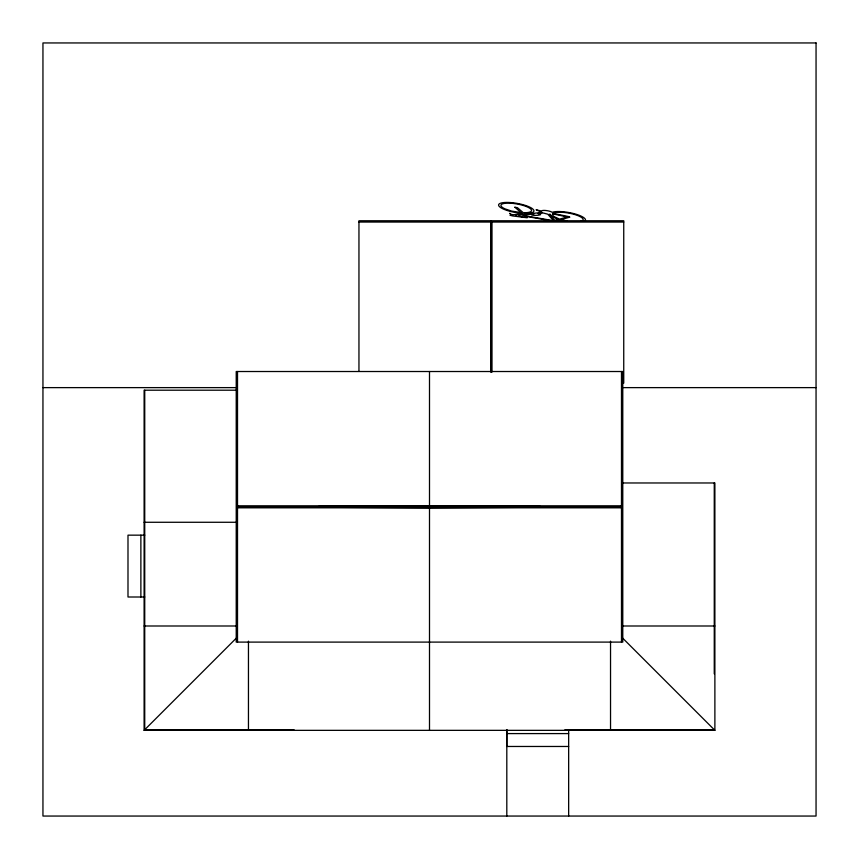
<?xml version="1.0" encoding="UTF-8"?>
<svg xmlns="http://www.w3.org/2000/svg" width="859" height="859" viewBox="0 0 859 859"><rect width="100%" height="100%" fill="white"/><g stroke="black" fill="none" stroke-linecap="round" stroke-linejoin="round"><path stroke-width="1.29" d="M621.701 482.973L714.881 482.973L714.881 730.343L144.108 730.343L236.408 638.044M556.847 221.042L560.025 219.936L562.484 220.645A17.921 4.639 10 0 0 564.728 221.16M318.839 506.381L429.5 505.801L540.161 506.381M318.839 507.239L429.5 507.819L540.161 507.239M358.955 222.052L623.741 222.052M622.775 383.114L623.741 383.114L623.741 220.763L358.955 220.763L358.955 371.034M42.95 387.624L237.288 387.624M621.712 387.624L816.05 387.624M237.299 390.201L144.119 390.201L144.108 730.343M237.513 505.801L621.486 505.801M237.513 506.81L621.486 506.81M237.513 507.819L621.486 507.819M144.119 522.272L237.299 522.272M144.742 535.157L127.991 535.157L127.991 597.005L144.742 597.005M144.108 625.996L237.299 625.996M621.701 625.996L714.881 625.996M294.046 729.721L144.731 729.721L144.742 390.201M564.943 729.721L714.259 729.721M506.81 733.586L568.658 733.586M568.658 746.471L506.81 746.471L506.81 729.721L506.81 816.05M523.518 215.104C508.335 213.354 534.073 221.74 521.864 213.29L520.039 213.161A17.921 4.639 10 0 1 499.004 204.088A17.921 4.639 10 0 1 527.039 205.988A17.921 4.639 10 0 1 524.377 213.462L524.366 214.299L542.04 212.42L536.102 209.779L541.406 211.046A5.863 1.514 10 0 1 546.174 210.541A5.863 1.514 10 0 1 552.251 212.345L552.949 212.066A17.921 4.639 10 0 1 575.326 214.009A17.921 4.639 10 0 1 584.668 221.225M554.076 221.289L526.052 216.371L527.201 217.767L512.694 215.953L510.021 215.276L511.202 214.997L509.752 213.247L511.223 214.396C514.455 215.598 519.051 212.828 523.238 214.739M567.133 220.999L561.099 219.571L569.839 217.155L569.152 216.683L553.217 213.408A15.548 4.027 10 0 1 574.338 214.417A15.548 4.027 10 0 1 580.738 221.364M622.582 638.044L714.881 730.343M714.259 482.973L714.259 673.864M621.486 371.517L621.486 642.102M610.534 641.158L610.534 730.343M568.658 729.721L568.658 816.05M491.992 222.052L491.992 372.076M491.348 220.763L491.348 372.076M490.704 222.052L490.704 372.076M429.5 371.517L429.5 505.801M429.5 507.819L429.5 730.343M248.455 641.158L248.455 730.343M237.513 371.517L237.513 642.102M140.876 535.157L140.876 597.005M533.793 213.977L531.302 214.482C531.882 216.414 546.582 214.89 537.895 213.558L543.253 213L547.774 214.192L553.572 220.72L525.654 215.888L525.053 214.89L533.793 213.977M514.885 207.234L521.005 212.57L511.61 211.078L504.931 208.844A15.559 4.027 10 0 1 506.939 203.175A15.559 4.027 10 0 1 529.198 207.889A15.559 4.027 10 0 1 523.303 212.731L517.408 207.674L514.885 207.234M517.182 214.75L515.54 215.137L517.182 214.75M552.852 213.891L552.852 215.459L554.216 216.683L559.563 219.12L567.316 216.973L552.852 213.891M558.307 219.442L554.796 220.333L549.18 214.288L550.297 214.31L552.144 216.629L558.307 219.442M816.05 42.95L42.95 42.95L42.95 816.05L816.05 816.05L816.05 42.95M622.775 371.517L236.225 371.517L236.225 642.102L622.775 642.102L622.775 371.517"/></g></svg>
